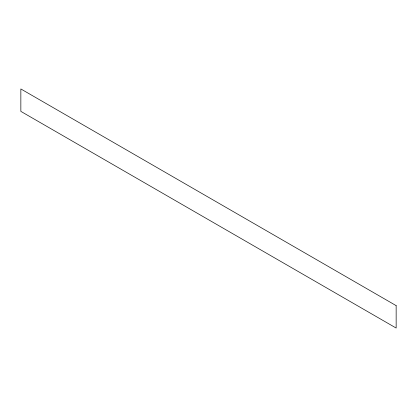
<?xml version="1.0" encoding="UTF-8"?>
<svg xmlns="http://www.w3.org/2000/svg" width="417" height="417" viewBox="0 0 417 417"><rect width="100%" height="100%" fill="white"/><g stroke="black" fill="none" stroke-linecap="round" stroke-linejoin="round"><path stroke-width="0.63" d="M396.15 305.625L20.85 88.951L20.85 111.375L396.15 328.049L396.15 305.625"/></g></svg>
